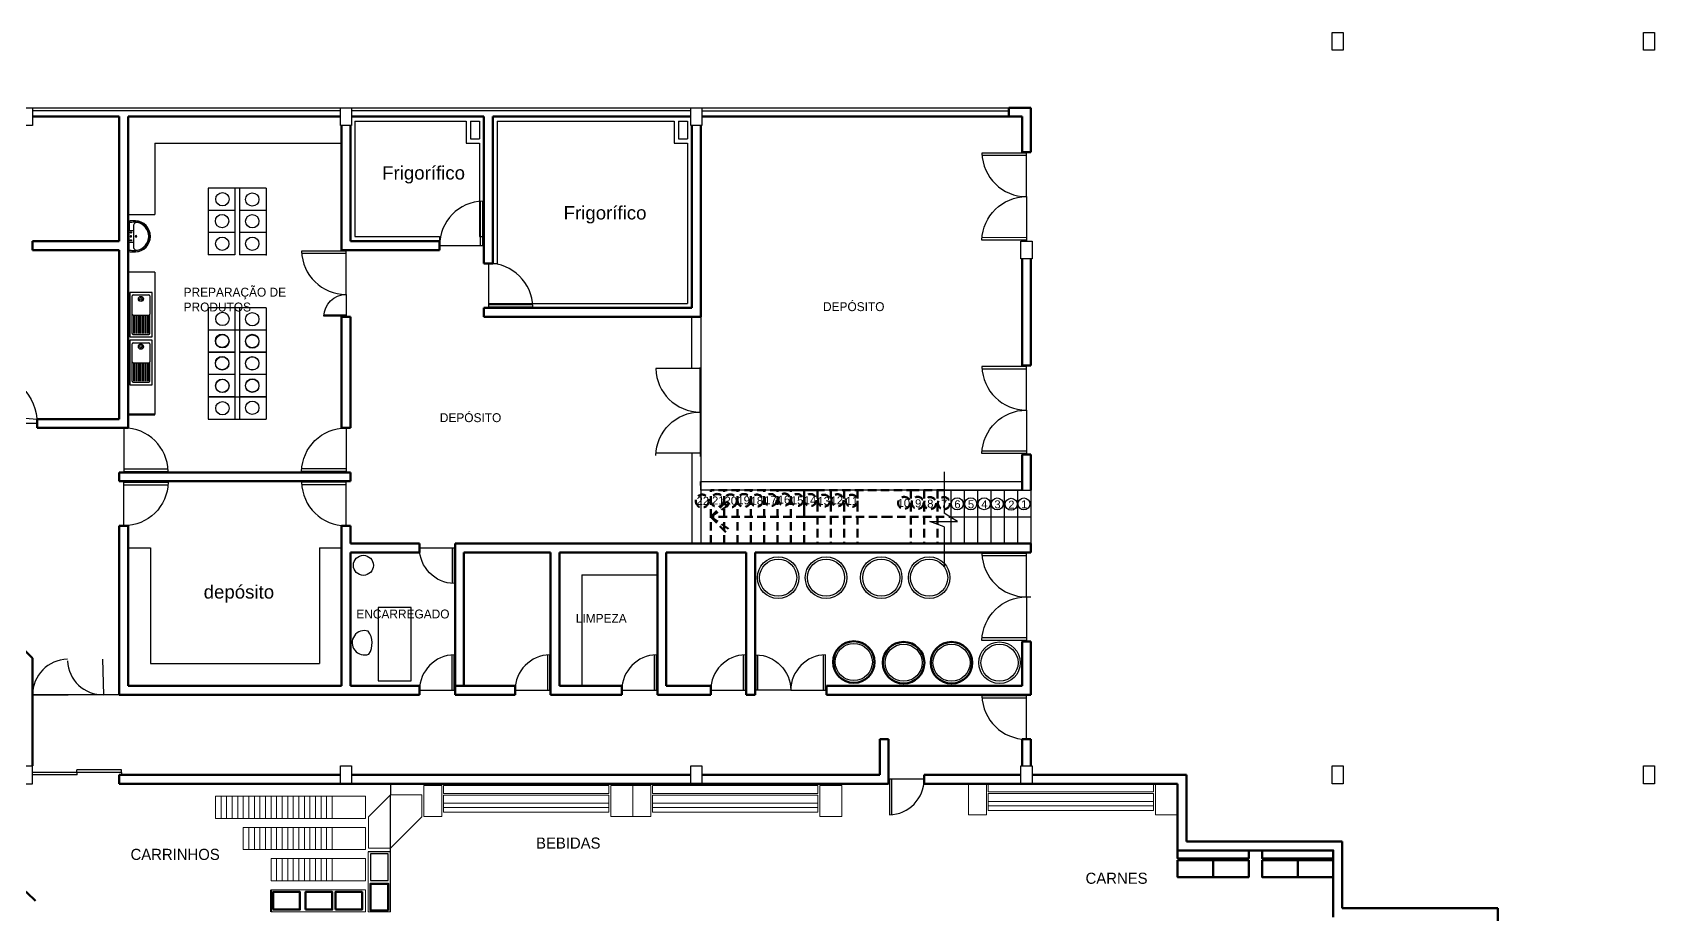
# Model space of a CAD drawing. Header units: millimetres. Extents: x 14363 to 14528, y 6076 to 6118.
# Drawn here: x 14389.22 to 14425.7, y 6097.95 to 6117.78 of the extents above; entities that cross this region are included whole.
import ezdxf

# ---------------------------------------------------------------- set-up
doc = ezdxf.new("R2010")
doc.units = ezdxf.units.MM
doc.linetypes.add('DASHED2', pattern=[9.525, 6.35, -3.175])
for name, color, linetype in [('05', 5, 'Continuous'), ('cotas', 1, 'Continuous'), ('MOBILIARIO-0.3', 3, 'Continuous'), ('MUEBLES-0.3', 3, 'Continuous'), ('muros-0.8', 6, 'Continuous'), ('NOMBRE_', 2, 'Continuous'), ('seg.-0.1', 1, 'DASHED2'), ('vidrio-0.1', 1, 'Continuous')]:
    doc.layers.add(name, color=color, linetype=linetype)
doc.styles.add('arial', font='arial.ttf')

# ---------------------------------------------------------------- blocks, each defined once
blk = doc.blocks.new('Carritos 8')
at = {"layer": 'MUEBLES-0.3', "lineweight": 0}
for p, q in [((0, 0), (3.375, 0)), ((0, 0), (0, -0.5)), ((0.125, 0), (0.125, -0.5)), ((0.25, 0), (0.25, -0.5)), ((0.375, 0), (0.375, -0.5)), ((0.5, 0), (0.5, -0.5)), ((0.625, 0), (0.625, -0.5)), ((0.75, 0), (0.75, -0.5)), ((0.875, 0), (0.875, -0.5)), ((1, 0), (1, -0.5)), ((1.125, 0), (1.125, -0.5)), ((1.25, 0), (1.25, -0.5)), ((1.375, 0), (1.375, -0.5)), ((1.5, 0), (1.5, -0.5)), ((1.625, 0), (1.625, -0.5)), ((1.75, 0), (1.75, -0.5)), ((1.875, 0), (1.875, -0.5)), ((2, 0), (2, -0.5)), ((2.125, 0), (2.125, -0.5)), ((2.25, 0), (2.25, -0.5)), ((2.375, 0), (2.375, -0.5)), ((2.5, 0), (2.5, -0.5)), ((2.625, 0), (2.625, -0.5)), ((3.375, -0.5), (3.375, 0)), ((0, -0.5), (3.375, -0.5)), ((0.625, -0.7), (3.375, -0.7)), ((0.625, -0.7), (0.625, -1.2)), ((0.75, -0.7), (0.75, -1.2)), ((0.875, -0.7), (0.875, -1.2)), ((1, -0.7), (1, -1.2)), ((1.125, -0.7), (1.125, -1.2)), ((1.25, -0.7), (1.25, -1.2)), ((1.375, -0.7), (1.375, -1.2)), ((1.5, -0.7), (1.5, -1.2)), ((1.625, -0.7), (1.625, -1.2)), ((1.75, -0.7), (1.75, -1.2)), ((1.875, -0.7), (1.875, -1.2)), ((2, -0.7), (2, -1.2)), ((2.125, -0.7), (2.125, -1.2)), ((2.25, -0.7), (2.25, -1.2)), ((2.375, -0.7), (2.375, -1.2)), ((2.5, -0.7), (2.5, -1.2)), ((2.625, -0.7), (2.625, -1.2)), ((3.375, -1.2), (3.375, -0.7)), ((0.625, -1.2), (3.375, -1.2)), ((1.25, -1.4), (3.375, -1.4)), ((1.25, -1.4), (1.25, -1.9)), ((1.375, -1.4), (1.375, -1.9)), ((1.5, -1.4), (1.5, -1.9)), ((1.625, -1.4), (1.625, -1.9)), ((1.75, -1.4), (1.75, -1.9)), ((1.875, -1.4), (1.875, -1.9)), ((2, -1.4), (2, -1.9)), ((2.125, -1.4), (2.125, -1.9)), ((2.25, -1.4), (2.25, -1.9)), ((2.375, -1.4), (2.375, -1.9)), ((2.5, -1.4), (2.5, -1.9)), ((2.625, -1.4), (2.625, -1.9)), ((3.375, -1.9), (3.375, -1.4)), ((1.25, -1.9), (3.375, -1.9)), ((1.25, -2.1), (3.375, -2.1)), ((3.375, -2.6), (3.375, -2.1)), ((1.25, -2.6), (3.375, -2.6))]:
    blk.add_line(p, q, dxfattribs=at)
at = {"layer": 'MUEBLES-0.3', "lineweight": 50}
blk.add_line((1.25, -2.6), (1.25, -2.1), dxfattribs=at)
for points in [[(1.3, -2.549), (1.9, -2.549), (1.9, -2.149), (1.3, -2.149)], [(2.025, -2.549), (2.625, -2.549), (2.625, -2.149), (2.025, -2.149)], [(2.695, -2.549), (3.295, -2.549), (3.295, -2.149), (2.695, -2.149)]]:
    blk.add_lwpolyline(points, close=True, dxfattribs=at)
blk = doc.blocks.new('Mueble 2')
at = {"layer": 'MUEBLES-0.3', "lineweight": 0}
for p, q in [((0, -0.7), (0, 0)), ((0, 0), (0.4, 0)), ((0.4, -0.7), (0.4, 0)), ((0.44, -0.18), (0.44, 0)), ((0.44, 0), (4.16, 0)), ((4.16, 0), (4.16, -0.18)), ((4.2, 0), (4.5, 0)), ((4.2, 0), (4.7, 0)), ((0.44, -0.18), (4.16, -0.18)), ((0.44, -0.22), (4.16, -0.22)), ((0.44, -0.6), (0.44, -0.22)), ((4.16, -0.22), (4.16, -0.6)), ((4.2, 0), (4.2, -0.7)), ((4.7, 0), (4.7, -0.7)), ((0.4, -0.7), (0, -0.7)), ((4.16, -0.4), (0.44, -0.4)), ((4.16, -0.5), (0.44, -0.5)), ((4.16, -0.6), (0.44, -0.6)), ((4.7, -0.7), (4.2, -0.7))]:
    blk.add_line(p, q, dxfattribs=at)
blk = doc.blocks.new('Ventas 8')
at = {"layer": 'MUEBLES-0.3', "lineweight": 50}
blk.add_line((0.8, -0.6), (0.8, -0.22), dxfattribs=at)
for points in [[(0, 0), (1.6, 0), (1.6, -0.18), (0, -0.18)], [(0, -0.22), (1.6, -0.22), (1.6, -0.6), (0, -0.6)]]:
    blk.add_lwpolyline(points, close=True, dxfattribs=at)
blk = doc.blocks.new('Mueble 5 dwg')
at = {"layer": 'MUEBLES-0.3', "lineweight": 0}
for p, q in [((0, 0), (0.5, 0)), ((0, 0), (0, -0.7)), ((0, 0), (0.3, 0)), ((0.5, 0), (1.2, -0.7)), ((0, -0.7), (0.5, -1.2)), ((1.2, -1.2), (1.2, -0.7)), ((1.2, -1.2), (1.2, -0.9)), ((1.2, -1.2), (0.5, -1.2))]:
    blk.add_line(p, q, dxfattribs=at)
blk = doc.blocks.new('2salaat1')
at = {"color": 0}
for p, q in [((-0.379, 0), (0.379, 0)), ((-0.342, -0.028), (-0.155, -0.028)), ((0.271, -0.135), (-0.271, -0.135)), ((-0.153, -0.036), (-0.153, -0.127)), ((-0.147, -0.024), (0.147, -0.024)), ((-0.147, -0.036), (-0.147, -0.127)), ((0.147, -0.036), (0.147, -0.127)), ((0.153, -0.036), (0.153, -0.127)), ((0.342, -0.028), (0.155, -0.028))]:
    blk.add_line(p, q, dxfattribs=at)
for centre in [(-0.1, -0.07), (0.1, -0.07)]:
    blk.add_circle(centre, 0.015, dxfattribs=at)
for centre, radius, start, end in [((-0.379, -0.01), 0.01, 90, 170.9962), ((0.379, -0.01), 0.01, 9.0038, 90), ((0.501, -0.149), 0.9, 170.9962, 182.3429), ((0, -0.171), 0.399, 182.1655, 357.8345), ((0.503, -0.129), 0.9, 172.2728, 182.7318), ((0, -0.153), 0.396, 182.7996, 357.2004), ((0.438, -0.166), 0.8, 170.697, 179.2737), ((0, -0.165), 0.362, 178.5068, 191.4525), ((-0.271, -0.22), 0.085, 90, 191.4525), ((0, -0.165), 0.362, 191.4525, 348.5475), ((-0.342, -0.038), 0.01, 90, 170.697), ((-0.155, -0.024), 0.004, 270, 323.1301), ((-0.147, -0.03), 0.006, 90, 143.1301), ((0, -0.2), 0.023, 90, 270), ((0, -0.07), 0.0175, 90, 270), ((0, -0.07), 0.0175, 270, 90), ((0, -0.2), 0.023, 270, 90), ((0.147, -0.03), 0.006, 36.8699, 90), ((0.155, -0.024), 0.004, 216.8699, 270), ((0.271, -0.22), 0.085, 348.5475, 90), ((0.342, -0.038), 0.01, 9.303, 90), ((-0.438, -0.166), 0.8, 0.7263, 9.303), ((0, -0.165), 0.362, 348.5475, 1.4932), ((-0.501, -0.149), 0.9, 357.6571, 9.0038), ((-0.503, -0.129), 0.9, 357.2682, 7.7272)]:
    blk.add_arc(centre, radius, start, end, dxfattribs=at)
blk = doc.blocks.new('Frhu901')
for p, q in [((45, 0), (-45, 0)), ((-45, 0), (-45, -45)), ((45, -45), (45, 0)), ((-40, -38.5), (-40, -6.5)), ((-38, -4.5), (-1.5, -4.5)), ((38, -4.5), (-1.5, -4.5)), ((0.5, -38.5), (0.5, -6.5)), ((38, -7.5), (3, -7.5)), ((3, -10), (38, -10)), ((38, -12.5), (3, -12.5)), ((3, -15), (38, -15)), ((38, -17.5), (3, -17.5)), ((3, -20), (38, -20)), ((38, -22.5), (3, -22.5)), ((38, -25), (3, -25)), ((3, -27.5), (38, -27.5)), ((38, -30), (3, -30)), ((3, -32.5), (38, -32.5)), ((40, -38.5), (40, -6.5)), ((-45, -45), (45, -45)), ((-1.5, -40.5), (-38, -40.5)), ((38, -40.5), (-1.5, -40.5)), ((38, -35), (3, -35)), ((3, -37.5), (38, -37.5))]:
    blk.add_line(p, q)
for radius in [5.2, 2.7]:
    blk.add_circle((-32, -22.5), radius)
for centre, start, end in [((-38, -6.5), 90, 180), ((-1.5, -6.5), 0, 90), ((38, -6.5), 0, 90), ((-38, -38.5), 180, 270), ((-1.5, -38.5), 270, 0), ((38, -38.5), 270, 0)]:
    blk.add_arc(centre, 2, start, end)

msp = doc.modelspace()

# ---------------------------------------------------------------- linework, layer by layer
at = {"layer": '05'}
for p, q in [((14388.974, 6116.09), (14389.224, 6116.09)), ((14396.399, 6116.09), (14396.399, 6115.69)), ((14404.024, 6116.09), (14404.274, 6116.09)), ((14389.224, 6100.89), (14389.224, 6101.29)), ((14388.974, 6100.89), (14389.224, 6100.89))]:
    msp.add_line(p, q, dxfattribs=at)
for points in [[(14418.449, 6117.382), (14418.449, 6117.782), (14418.699, 6117.782), (14418.699, 6117.382)], [(14425.449, 6117.382), (14425.449, 6117.782), (14425.699, 6117.782), (14425.699, 6117.382)], [(14411.449, 6112.69), (14411.449, 6113.09), (14411.699, 6113.09), (14411.699, 6112.69)], [(14396.149, 6100.89), (14396.149, 6101.29), (14396.399, 6101.29), (14396.399, 6100.89)], [(14404.024, 6100.89), (14404.024, 6101.29), (14404.274, 6101.29), (14404.274, 6100.89)], [(14411.449, 6100.89), (14411.449, 6101.29), (14411.699, 6101.29), (14411.699, 6100.89)], [(14418.449, 6100.89), (14418.449, 6101.29), (14418.699, 6101.29), (14418.699, 6100.89)], [(14425.449, 6100.89), (14425.449, 6101.29), (14425.699, 6101.29), (14425.699, 6100.89)]]:
    msp.add_lwpolyline(points, close=True, dxfattribs=at)
for points in [[(14389.224, 6116.09), (14389.224, 6115.69), (14388.974, 6115.69), (14388.974, 6116.09)], [(14396.399, 6115.69), (14396.149, 6115.69), (14396.149, 6116.09), (14396.399, 6116.09)], [(14404.274, 6116.09), (14404.274, 6115.69), (14404.024, 6115.69), (14404.024, 6116.09)], [(14388.974, 6100.89), (14388.974, 6101.29), (14389.224, 6101.29)]]:
    msp.add_lwpolyline(points, dxfattribs=at)
at = {"layer": 'cotas'}
for p, q in [((14389.224, 6116.09), (14404.024, 6116.09)), ((14389.224, 6116.03), (14396.149, 6116.03)), ((14396.399, 6116.03), (14404.024, 6116.03)), ((14404.274, 6116.09), (14411.174, 6116.09)), ((14404.274, 6116.02), (14411.174, 6116.02)), ((14411.574, 6115.067), (14410.574, 6115.067)), ((14399.352, 6112.99), (14399.351, 6113.99)), ((14411.574, 6113.112), (14410.574, 6113.112)), ((14396.274, 6112.867), (14395.274, 6112.867)), ((14399.474, 6111.612), (14400.474, 6111.612)), ((14396.274, 6111.401), (14395.774, 6111.401)), ((14404.238, 6110.225), (14403.238, 6110.225)), ((14411.574, 6110.267), (14410.574, 6110.267)), ((14411.574, 6108.312), (14410.574, 6108.312)), ((14391.274, 6107.912), (14392.274, 6107.912)), ((14396.274, 6107.912), (14395.274, 6107.912)), ((14391.274, 6107.667), (14392.274, 6107.667)), ((14396.274, 6107.667), (14395.274, 6107.667)), ((14398.706, 6106.19), (14398.706, 6105.39)), ((14411.574, 6106.067), (14410.574, 6106.067)), ((14411.474, 6105.09), (14411.674, 6105.09)), ((14411.574, 6104.112), (14410.574, 6104.112)), ((14398.706, 6102.99), (14398.706, 6103.79)), ((14400.856, 6102.99), (14400.856, 6103.79)), ((14403.256, 6102.99), (14403.256, 6103.79)), ((14405.256, 6102.99), (14405.256, 6103.79)), ((14405.492, 6102.99), (14405.492, 6103.79)), ((14407.056, 6102.99), (14407.056, 6103.79)), ((14411.574, 6102.867), (14410.574, 6102.867)), ((14389.224, 6101.09), (14389.224, 6101.145)), ((14389.224, 6101.09), (14389.224, 6101.145)), ((14390.224, 6101.09), (14389.224, 6101.09)), ((14390.224, 6101.09), (14390.221, 6101.201)), ((14391.221, 6101.201), (14390.221, 6101.201)), ((14391.221, 6101.145), (14391.221, 6101.201)), ((14391.221, 6101.145), (14391.221, 6101.09)), ((14408.492, 6100.99), (14408.492, 6100.19))]:
    msp.add_line(p, q, dxfattribs=at)
for points in [[(14410.574, 6115.067, 0.407719), (14411.574, 6114.09), (14411.574, 6115.09)], [(14399.351, 6113.989, 0.407719), (14398.374, 6112.989), (14399.374, 6112.99)], [(14410.574, 6113.112, -0.407719), (14411.574, 6114.09), (14411.574, 6113.09)], [(14395.274, 6112.867, 0.407719), (14396.274, 6111.89), (14396.274, 6112.89)], [(14400.473, 6111.612, 0.407719), (14399.473, 6112.59), (14399.474, 6111.59)], [(14395.774, 6111.401, -0.407719), (14396.274, 6111.89), (14396.274, 6111.39)], [(14388.2, 6110.139, -0.407719), (14389.324, 6108.989), (14388.174, 6108.989)], [(14403.238, 6110.225, 0.407719), (14404.238, 6109.247), (14404.238, 6110.247)], [(14410.574, 6110.267, 0.407719), (14411.574, 6109.29), (14411.574, 6110.29)], [(14403.238, 6108.269, -0.407719), (14404.238, 6109.247), (14404.238, 6108.247)], [(14410.574, 6108.312, -0.407719), (14411.574, 6109.29), (14411.574, 6108.29)], [(14392.273, 6107.912, 0.407719), (14391.274, 6108.89), (14391.274, 6107.89)], [(14395.274, 6107.912, -0.407719), (14396.274, 6108.89), (14396.274, 6107.89)], [(14392.273, 6107.667, -0.407719), (14391.274, 6106.69), (14391.274, 6107.69)], [(14395.274, 6107.667, 0.407719), (14396.274, 6106.69), (14396.274, 6107.69)], [(14398.706, 6105.39, -0.407719), (14397.924, 6106.19), (14398.724, 6106.19)], [(14410.574, 6106.067, 0.407719), (14411.574, 6105.09), (14411.574, 6106.09)], [(14410.574, 6104.112, -0.407719), (14411.574, 6105.09), (14411.574, 6104.09)], [(14390.006, 6103.689, 0.407719), (14389.224, 6102.89), (14390.024, 6102.89)], [(14390.007, 6103.654, 0.407719), (14390.824, 6102.89), (14390.806, 6103.689)], [(14398.706, 6103.789, 0.407719), (14397.924, 6102.99), (14398.724, 6102.99)], [(14400.856, 6103.789, 0.407719), (14400.074, 6102.99), (14400.874, 6102.99)], [(14403.256, 6103.789, 0.407719), (14402.474, 6102.99), (14403.274, 6102.99)], [(14405.256, 6103.789, 0.407719), (14404.474, 6102.99), (14405.274, 6102.99)], [(14405.492, 6103.789, -0.407719), (14406.274, 6102.99), (14405.474, 6102.99)], [(14407.056, 6103.789, 0.407719), (14406.274, 6102.99), (14407.074, 6102.99)], [(14410.574, 6102.867, 0.407719), (14411.574, 6101.89), (14411.574, 6102.89)], [(14408.492, 6100.19, 0.407719), (14409.274, 6100.99), (14408.474, 6100.99)]]:
    msp.add_lwpolyline(points, format="xyb", dxfattribs=at)
for points in [[(14411.574, 6115.012), (14410.577, 6115.012)], [(14399.296, 6112.989), (14399.295, 6113.986)], [(14411.574, 6113.167), (14410.577, 6113.168)], [(14396.274, 6112.812), (14395.277, 6112.812)], [(14399.474, 6111.667), (14400.471, 6111.668)], [(14396.274, 6111.428), (14395.775, 6111.429)], [(14411.574, 6110.212), (14410.577, 6110.212)], [(14404.238, 6108.325), (14403.241, 6108.325)], [(14411.574, 6108.367), (14410.577, 6108.368)], [(14391.274, 6107.967), (14392.271, 6107.967)], [(14396.274, 6107.967), (14395.277, 6107.968)], [(14391.274, 6107.612), (14392.271, 6107.612)], [(14396.274, 6107.612), (14395.277, 6107.612)], [(14398.662, 6106.19), (14398.662, 6105.392)], [(14411.574, 6106.012), (14410.577, 6106.012)], [(14411.574, 6104.167), (14410.577, 6104.168)], [(14398.662, 6102.99), (14398.662, 6103.787)], [(14400.812, 6102.99), (14400.812, 6103.787)], [(14403.212, 6102.99), (14403.212, 6103.787)], [(14405.212, 6102.99), (14405.212, 6103.787)], [(14405.536, 6102.99), (14405.536, 6103.787)], [(14407.012, 6102.99), (14407.012, 6103.787)], [(14411.574, 6102.812), (14410.577, 6102.812)], [(14390.224, 6101.145), (14389.227, 6101.145)], [(14391.221, 6101.145), (14390.224, 6101.145)], [(14408.536, 6100.99), (14408.536, 6100.192)]]:
    msp.add_lwpolyline(points, dxfattribs=at)
at = {"layer": 'MOBILIARIO-0.3', "color": 4}
for p, q in [((14388.024, 6109.19), (14389.324, 6109.09)), ((14391.174, 6102.89), (14389.224, 6102.89))]:
    msp.add_line(p, q, dxfattribs=at)
at = {"layer": 'MUEBLES-0.3'}
for p, q in [((14396.474, 6115.79), (14396.474, 6113.19)), ((14396.474, 6115.79), (14398.974, 6115.79)), ((14398.974, 6115.79), (14398.974, 6115.29)), ((14399.074, 6115.79), (14399.074, 6115.39)), ((14399.074, 6115.79), (14399.274, 6115.79)), ((14399.274, 6115.79), (14399.274, 6115.39)), ((14399.674, 6115.79), (14403.649, 6115.79)), ((14399.674, 6115.79), (14399.674, 6112.59)), ((14403.649, 6115.79), (14403.649, 6115.29)), ((14403.749, 6115.79), (14403.949, 6115.79)), ((14403.749, 6115.79), (14403.749, 6115.39)), ((14403.749, 6115.79), (14403.949, 6115.79)), ((14403.949, 6115.79), (14403.949, 6115.39)), ((14403.949, 6115.79), (14403.949, 6115.39)), ((14391.974, 6115.29), (14396.174, 6115.29)), ((14398.974, 6115.29), (14399.274, 6115.29)), ((14399.074, 6115.39), (14399.274, 6115.39)), ((14399.274, 6115.29), (14399.274, 6113.19)), ((14403.649, 6115.29), (14403.949, 6115.29)), ((14403.749, 6115.39), (14403.949, 6115.39)), ((14403.949, 6115.29), (14403.949, 6111.69)), ((14393.174, 6114.282), (14393.174, 6112.782)), ((14393.774, 6114.282), (14393.774, 6112.782)), ((14393.874, 6114.282), (14393.874, 6112.782)), ((14394.474, 6114.282), (14394.474, 6112.782)), ((14396.474, 6113.19), (14398.374, 6113.19)), ((14398.374, 6113.19), (14398.374, 6113.09)), ((14399.274, 6113.19), (14399.374, 6113.19)), ((14391.974, 6112.39), (14391.974, 6109.19)), ((14399.574, 6112.59), (14399.674, 6112.59)), ((14393.174, 6111.59), (14393.174, 6109.59)), ((14393.774, 6111.59), (14393.774, 6109.59)), ((14393.874, 6111.59), (14393.874, 6109.59)), ((14394.474, 6111.59), (14394.474, 6109.59)), ((14399.474, 6111.69), (14403.949, 6111.69)), ((14393.174, 6111.088), (14393.174, 6109.088)), ((14393.774, 6111.088), (14393.774, 6109.088)), ((14393.874, 6111.088), (14393.874, 6109.088)), ((14394.474, 6111.088), (14394.474, 6109.088)), ((14393.174, 6109.59), (14394.474, 6109.59)), ((14393.174, 6109.088), (14394.474, 6109.088)), ((14401.574, 6105.59), (14401.574, 6103.09)), ((14401.574, 6105.59), (14403.274, 6105.59)), ((14397.274, 6099.357), (14396.774, 6099.357)), ((14397.274, 6098.007), (14397.274, 6099.357))]:
    msp.add_line(p, q, dxfattribs=at)
at = {"layer": 'MUEBLES-0.3', "ltscale": 0.01}
for p, q in [((14391.974, 6115.29), (14391.974, 6113.689)), ((14394.474, 6114.282), (14393.174, 6114.282)), ((14393.774, 6113.782), (14393.174, 6113.782)), ((14394.474, 6113.782), (14393.874, 6113.782)), ((14391.374, 6113.689), (14391.974, 6113.689)), ((14393.774, 6113.282), (14393.174, 6113.282)), ((14394.474, 6113.282), (14393.874, 6113.282)), ((14393.774, 6112.782), (14393.174, 6112.782)), ((14394.474, 6112.782), (14393.874, 6112.782)), ((14391.974, 6112.39), (14391.374, 6112.39)), ((14394.474, 6111.59), (14393.174, 6111.59)), ((14393.774, 6111.09), (14393.174, 6111.09)), ((14394.474, 6111.088), (14393.174, 6111.088)), ((14394.474, 6111.09), (14393.874, 6111.09)), ((14393.774, 6110.59), (14393.174, 6110.59)), ((14393.774, 6110.588), (14393.174, 6110.588)), ((14394.474, 6110.59), (14393.874, 6110.59)), ((14394.474, 6110.588), (14393.874, 6110.588)), ((14393.774, 6110.09), (14393.174, 6110.09)), ((14393.774, 6110.088), (14393.174, 6110.088)), ((14394.474, 6110.09), (14393.874, 6110.09)), ((14394.474, 6110.088), (14393.874, 6110.088)), ((14393.774, 6109.588), (14393.174, 6109.588)), ((14394.474, 6109.588), (14393.874, 6109.588)), ((14391.374, 6106.19), (14391.874, 6106.19)), ((14391.874, 6106.19), (14391.874, 6103.59)), ((14395.674, 6106.19), (14395.674, 6103.59)), ((14395.674, 6106.19), (14396.174, 6106.19)), ((14391.874, 6103.59), (14395.674, 6103.59))]:
    msp.add_line(p, q, dxfattribs=at)
at = {"layer": 'MUEBLES-0.3', "lineweight": 50}
msp.add_line((14391.974, 6109.19), (14391.374, 6109.19), dxfattribs=at)
at = {"layer": 'MUEBLES-0.3', "lineweight": 0}
for p, q in [((14396.774, 6098.007), (14396.774, 6099.357)), ((14397.274, 6098.007), (14396.774, 6098.007))]:
    msp.add_line(p, q, dxfattribs=at)
at = {"layer": 'MUEBLES-0.3', "ltscale": 0.01}
msp.add_lwpolyline([(14396.994, 6103.201), (14397.736, 6103.201), (14397.736, 6104.849), (14396.994, 6104.849)], close=True, dxfattribs=at)
msp.add_lwpolyline([(14396.785, 6103.803, 0.316228), (14396.771, 6104.32, 1.423025)], format="xyb", close=True, dxfattribs=at)
at = {"layer": 'MUEBLES-0.3'}
msp.add_lwpolyline([(14397.222, 6098.711), (14397.222, 6099.311), (14396.822, 6099.311), (14396.822, 6098.711)], close=True, dxfattribs=at)
at = {"layer": 'MUEBLES-0.3', "lineweight": 50}
msp.add_lwpolyline([(14397.222, 6098.041), (14397.222, 6098.641), (14396.822, 6098.641), (14396.822, 6098.041)], close=True, dxfattribs=at)
at = {"layer": 'MUEBLES-0.3', "ltscale": 0.01}
for centre, radius in [((14393.494, 6114.031), 0.15), ((14394.165, 6114.026), 0.15), ((14393.484, 6113.541), 0.15), ((14394.165, 6113.536), 0.15), ((14393.489, 6113.031), 0.15), ((14394.165, 6113.031), 0.15), ((14393.494, 6111.339), 0.15), ((14394.165, 6111.333), 0.15), ((14393.484, 6110.849), 0.15), ((14393.494, 6110.837), 0.15), ((14394.165, 6110.844), 0.15), ((14394.165, 6110.832), 0.15), ((14393.484, 6110.347), 0.15), ((14393.489, 6110.339), 0.15), ((14394.165, 6110.342), 0.15), ((14394.165, 6110.339), 0.15), ((14393.489, 6109.837), 0.15), ((14393.494, 6109.833), 0.15), ((14394.165, 6109.844), 0.15), ((14394.165, 6109.837), 0.15), ((14393.494, 6109.332), 0.15), ((14394.165, 6109.342), 0.15), ((14396.663, 6105.8), 0.225)]:
    msp.add_circle(centre, radius, dxfattribs=at)
at = {"layer": 'MUEBLES-0.3'}
for centre, radius in [((14405.99, 6105.523), 0.467), ((14405.99, 6105.523), 0.417), ((14407.068, 6105.523), 0.467), ((14407.068, 6105.523), 0.417), ((14408.308, 6105.523), 0.467), ((14408.308, 6105.523), 0.417), ((14409.386, 6105.523), 0.467), ((14409.386, 6105.523), 0.417), ((14407.692, 6103.626), 0.417), ((14408.811, 6103.61), 0.417), ((14409.889, 6103.61), 0.417), ((14410.968, 6103.61), 0.467), ((14410.968, 6103.61), 0.417)]:
    msp.add_circle(centre, radius, dxfattribs=at)
at = {"layer": 'MUEBLES-0.3', "lineweight": 50}
msp.add_arc((14385.753, 6094.723), 5, 45, 135, dxfattribs=at)
at = {"layer": 'MUEBLES-0.3'}
for p in [(14394.474, 6113.782), (14394.474, 6113.282), (14394.474, 6112.782), (14394.474, 6111.09), (14394.474, 6110.59), (14394.474, 6110.588), (14394.474, 6110.09), (14394.474, 6110.088), (14394.474, 6109.588)]:
    msp.add_point(p, dxfattribs=at)
at = {"layer": 'muros-0.8', "lineweight": 50}
for p, q in [((14411.174, 6116.09), (14411.674, 6116.09)), ((14411.174, 6116.09), (14411.174, 6115.89)), ((14411.674, 6116.09), (14411.674, 6115.09)), ((14389.224, 6115.89), (14391.174, 6115.89)), ((14391.174, 6115.89), (14391.174, 6113.09)), ((14391.374, 6115.89), (14391.374, 6108.89)), ((14391.374, 6115.89), (14396.149, 6115.89)), ((14396.174, 6115.69), (14396.174, 6112.89)), ((14396.374, 6115.69), (14396.374, 6113.09)), ((14396.399, 6115.89), (14399.374, 6115.89)), ((14399.374, 6115.89), (14399.374, 6112.89)), ((14399.574, 6115.89), (14399.574, 6112.59)), ((14399.574, 6115.89), (14404.024, 6115.89)), ((14404.049, 6115.69), (14404.049, 6112.69)), ((14404.249, 6115.69), (14404.249, 6112.69)), ((14404.274, 6115.89), (14411.474, 6115.89)), ((14411.474, 6115.89), (14411.474, 6115.09)), ((14411.474, 6115.09), (14411.674, 6115.09)), ((14389.224, 6112.89), (14389.224, 6113.09)), ((14391.174, 6113.09), (14389.224, 6113.09)), ((14396.374, 6113.09), (14398.374, 6113.09)), ((14398.374, 6113.09), (14398.374, 6112.889)), ((14391.174, 6112.89), (14389.224, 6112.89)), ((14391.174, 6112.89), (14391.174, 6109.09)), ((14396.174, 6112.89), (14398.374, 6112.89)), ((14399.374, 6112.89), (14399.374, 6112.59)), ((14404.049, 6112.69), (14404.049, 6111.59)), ((14404.249, 6112.69), (14404.249, 6111.39)), ((14411.474, 6112.69), (14411.474, 6110.29)), ((14411.674, 6112.69), (14411.674, 6110.29)), ((14399.574, 6112.59), (14399.373, 6112.59)), ((14399.374, 6111.59), (14404.049, 6111.59)), ((14399.574, 6111.59), (14399.374, 6111.59)), ((14399.374, 6111.59), (14399.374, 6111.39)), ((14396.174, 6111.39), (14396.174, 6108.89)), ((14396.174, 6111.39), (14396.374, 6111.39)), ((14396.374, 6111.39), (14396.374, 6108.89)), ((14399.374, 6111.39), (14404.249, 6111.39)), ((14411.474, 6110.29), (14411.674, 6110.29)), ((14389.324, 6109.09), (14389.324, 6108.89)), ((14389.324, 6109.09), (14391.174, 6109.09)), ((14389.324, 6108.89), (14391.374, 6108.89)), ((14396.174, 6108.89), (14396.374, 6108.89)), ((14411.474, 6108.29), (14411.474, 6107.49)), ((14411.474, 6108.29), (14411.674, 6108.29)), ((14411.674, 6108.29), (14411.674, 6107.49)), ((14391.174, 6107.89), (14391.174, 6107.69)), ((14391.174, 6107.89), (14396.374, 6107.89)), ((14391.174, 6107.69), (14396.374, 6107.69)), ((14396.374, 6107.89), (14396.374, 6107.69)), ((14391.174, 6106.69), (14391.174, 6102.89)), ((14391.174, 6106.69), (14391.374, 6106.69)), ((14391.374, 6106.69), (14391.374, 6103.09)), ((14396.174, 6106.69), (14396.374, 6106.69)), ((14396.174, 6106.69), (14396.174, 6103.09)), ((14396.374, 6106.69), (14396.374, 6106.29)), ((14396.374, 6106.29), (14397.924, 6106.29)), ((14396.374, 6106.09), (14396.374, 6103.09)), ((14396.374, 6106.09), (14397.924, 6106.09)), ((14397.924, 6106.29), (14397.924, 6106.09)), ((14398.724, 6106.29), (14398.724, 6102.89)), ((14398.724, 6106.29), (14411.674, 6106.29)), ((14398.924, 6106.09), (14398.924, 6103.09)), ((14398.924, 6106.09), (14400.874, 6106.09)), ((14400.874, 6106.09), (14400.874, 6102.89)), ((14401.074, 6106.09), (14403.274, 6106.09)), ((14401.074, 6106.09), (14401.074, 6103.09)), ((14403.274, 6106.09), (14403.274, 6102.89)), ((14403.474, 6106.09), (14405.274, 6106.09)), ((14403.474, 6106.09), (14403.474, 6103.09)), ((14405.274, 6106.09), (14405.274, 6102.89)), ((14405.474, 6106.09), (14411.474, 6106.09)), ((14405.474, 6106.09), (14405.474, 6102.89)), ((14411.474, 6106.09), (14411.674, 6106.09)), ((14411.674, 6106.09), (14411.674, 6106.29)), ((14387.608, 6105.331), (14389.224, 6103.715)), ((14411.474, 6104.09), (14411.474, 6103.09)), ((14411.474, 6104.09), (14411.674, 6104.09)), ((14411.674, 6104.09), (14411.674, 6102.89)), ((14389.224, 6101.29), (14389.224, 6103.715)), ((14391.174, 6102.89), (14397.924, 6102.89)), ((14391.374, 6103.09), (14396.174, 6103.09)), ((14396.374, 6103.09), (14397.924, 6103.09)), ((14397.924, 6103.09), (14397.924, 6102.89)), ((14398.724, 6103.09), (14400.074, 6103.09)), ((14398.724, 6102.89), (14400.074, 6102.89)), ((14400.074, 6103.09), (14400.074, 6102.89)), ((14400.874, 6102.89), (14402.474, 6102.89)), ((14401.074, 6103.09), (14402.474, 6103.09)), ((14402.474, 6103.09), (14402.474, 6102.89)), ((14403.274, 6102.89), (14404.474, 6102.89)), ((14403.474, 6103.09), (14404.474, 6103.09)), ((14404.474, 6103.09), (14404.474, 6102.89)), ((14405.274, 6102.89), (14405.474, 6102.89)), ((14407.074, 6103.09), (14407.074, 6102.89)), ((14407.074, 6103.09), (14411.474, 6103.09)), ((14407.074, 6102.89), (14411.674, 6102.89)), ((14408.274, 6101.89), (14408.274, 6101.09)), ((14408.274, 6101.89), (14408.474, 6101.89)), ((14408.474, 6101.89), (14408.474, 6100.89)), ((14411.474, 6101.89), (14411.674, 6101.89)), ((14411.474, 6101.89), (14411.474, 6101.29)), ((14411.674, 6101.89), (14411.674, 6101.29)), ((14391.174, 6100.89), (14391.174, 6101.09)), ((14391.174, 6101.09), (14396.149, 6101.09)), ((14396.399, 6101.09), (14404.024, 6101.09)), ((14404.274, 6101.09), (14408.274, 6101.09)), ((14409.274, 6101.09), (14409.274, 6100.89)), ((14409.274, 6101.09), (14411.449, 6101.09)), ((14411.699, 6101.09), (14415.174, 6101.09)), ((14415.174, 6101.09), (14415.174, 6099.59)), ((14391.174, 6100.89), (14408.474, 6100.89)), ((14409.274, 6100.89), (14414.974, 6100.89)), ((14414.974, 6100.89), (14414.974, 6099.39)), ((14415.174, 6099.59), (14418.674, 6099.59)), ((14418.674, 6099.59), (14418.674, 6098.09)), ((14414.974, 6099.39), (14418.474, 6099.39)), ((14418.474, 6099.39), (14418.474, 6097.89)), ((14418.674, 6098.09), (14422.174, 6098.09)), ((14422.174, 6098.09), (14422.174, 6096.59))]:
    msp.add_line(p, q, dxfattribs=at)
at = {"layer": 'muros-0.8', "color": 6}
for p, q in [((14404.049, 6111.39), (14404.249, 6111.39)), ((14404.049, 6110.225), (14404.049, 6111.39)), ((14404.249, 6111.39), (14404.249, 6106.29)), ((14404.049, 6108.325), (14404.049, 6106.29)), ((14404.249, 6107.49), (14404.242, 6107.683)), ((14404.242, 6107.683), (14411.474, 6107.683)), ((14411.474, 6107.49), (14404.249, 6107.49)), ((14404.249, 6106.29), (14404.049, 6106.29))]:
    msp.add_line(p, q, dxfattribs=at)
at = {"layer": 'muros-0.8', "color": 4}
for p in [(14397.274, 6098.007), (14397.275, 6100.89)]:
    msp.add_line(p, (14397.275, 6100.642), dxfattribs=at)
at = {"layer": 'NOMBRE_', "lineweight": 50}
for centre in [(14407.692, 6103.626), (14408.811, 6103.61), (14409.889, 6103.61)]:
    msp.add_circle(centre, 0.467, dxfattribs=at)
at = {"layer": 'seg.-0.1', "lineweight": 50, "ltscale": 0.03}
for p, q in [((14404.474, 6106.29), (14404.474, 6107.49)), ((14406.874, 6107.49), (14404.474, 6107.49)), ((14404.474, 6106.89), (14404.827, 6107.243)), ((14404.774, 6106.29), (14404.774, 6107.49)), ((14404.898, 6107.172), (14404.827, 6107.243)), ((14404.827, 6107.136), (14404.898, 6107.207)), ((14405.074, 6106.29), (14405.074, 6107.49)), ((14405.374, 6106.29), (14405.374, 6107.49)), ((14405.674, 6106.29), (14405.674, 6107.49)), ((14405.974, 6106.29), (14405.974, 6107.49)), ((14405.974, 6107.49), (14408.974, 6107.49)), ((14406.274, 6106.29), (14406.274, 6107.49)), ((14406.574, 6106.29), (14406.574, 6107.49)), ((14406.574, 6107.49), (14406.574, 6106.89)), ((14406.874, 6107.49), (14406.874, 6106.29)), ((14407.174, 6107.49), (14407.174, 6106.29)), ((14407.474, 6107.49), (14407.474, 6106.29)), ((14407.774, 6107.49), (14407.774, 6106.29)), ((14408.974, 6107.49), (14408.974, 6106.29)), ((14408.974, 6107.49), (14409.722, 6107.49)), ((14409.274, 6107.49), (14409.274, 6106.29)), ((14409.574, 6107.49), (14409.574, 6106.29)), ((14404.474, 6106.89), (14404.898, 6107.172)), ((14404.474, 6106.89), (14404.898, 6106.607)), ((14404.474, 6106.89), (14404.827, 6106.536)), ((14406.874, 6106.89), (14404.474, 6106.89)), ((14406.574, 6106.89), (14408.374, 6106.89)), ((14408.374, 6106.89), (14409.854, 6106.89))]:
    msp.add_line(p, q, dxfattribs=at)
for centre, radius in [((14404.283, 6107.246), 0.145), ((14404.622, 6107.259), 0.145), ((14404.92, 6107.248), 0.145), ((14405.222, 6107.258), 0.145), ((14405.514, 6107.256), 0.135), ((14405.823, 6107.268), 0.135), ((14406.132, 6107.279), 0.135), ((14406.418, 6107.268), 0.135), ((14406.715, 6107.268), 0.135), ((14407.021, 6107.253), 0.135), ((14407.325, 6107.264), 0.135), ((14407.643, 6107.251), 0.135), ((14408.822, 6107.204), 0.135), ((14409.128, 6107.205), 0.135), ((14409.407, 6107.197), 0.135), ((14409.719, 6107.197), 0.135)]:
    msp.add_circle(centre, radius, dxfattribs=at)
at = {"layer": 'vidrio-0.1', "ltscale": 0.01}
msp.add_line((14409.722, 6107.906), (14409.722, 6106.971), dxfattribs=at)
at = {"layer": 'vidrio-0.1', "ltscale": 0.04}
for p, q in [((14409.722, 6107.49), (14411.674, 6107.49)), ((14409.874, 6107.49), (14409.874, 6106.29)), ((14410.174, 6107.49), (14410.174, 6106.29)), ((14410.474, 6107.49), (14410.474, 6106.29)), ((14410.774, 6107.49), (14410.774, 6106.29)), ((14411.074, 6107.49), (14411.074, 6106.29)), ((14411.374, 6107.49), (14411.374, 6106.29)), ((14411.674, 6107.49), (14411.674, 6106.29)), ((14409.854, 6106.89), (14409.722, 6106.971)), ((14410.024, 6106.785), (14409.854, 6106.89)), ((14409.854, 6106.89), (14411.674, 6106.89)), ((14409.722, 6106.666), (14409.399, 6106.785)), ((14409.399, 6106.785), (14410.024, 6106.785)), ((14409.722, 6106.666), (14409.722, 6105.778))]:
    msp.add_line(p, q, dxfattribs=at)
at = {"layer": 'vidrio-0.1', "ltscale": 0.01}
for centre in [(14410.017, 6107.183), (14410.322, 6107.183), (14410.623, 6107.184), (14410.918, 6107.18), (14411.23, 6107.173), (14411.518, 6107.18)]:
    msp.add_circle(centre, 0.135, dxfattribs=at)

# ---------------------------------------------------------------- block references
at = {"layer": 'MUEBLES-0.3', "ltscale": 0.01, "xscale": 0.8771929824561084, "yscale": 0.8771929824561084, "zscale": 0.8771929824560634, "rotation": 90}
msp.add_blockref('2salaat1', (14391.374, 6113.197), dxfattribs=at)
at = {"layer": 'MUEBLES-0.3', "xscale": 0.01111111111089219, "yscale": 0.01111111111094942, "zscale": 0.01111111111111139, "rotation": 270}
for p in [(14391.911, 6111.434), (14391.911, 6110.361)]:
    msp.add_blockref('Frhu901', p, dxfattribs=at)
at = {"layer": 'MUEBLES-0.3', "rotation": 269.9609000149544}
msp.add_blockref('Mueble 5 dwg', (14397.975, 6100.642), dxfattribs=at)
at = {"layer": 'MUEBLES-0.3'}
for name, p in [('Mueble 2', (14398.024, 6100.853)), ('Mueble 2', (14402.724, 6100.853)), ('Mueble 2', (14410.274, 6100.89)), ('Ventas 8', (14414.974, 6099.39)), ('Ventas 8', (14416.874, 6099.39))]:
    msp.add_blockref(name, p, dxfattribs=at)
at = {"layer": 'MUEBLES-0.3', "lineweight": 50}
msp.add_blockref('Carritos 8', (14393.337, 6100.607), dxfattribs=at)

# ---------------------------------------------------------------- texts
at = {"layer": 'NOMBRE_', "lineweight": 50, "style": 'arial'}
for s, p in [('Frigorífico', (14397.085, 6114.475)), ('Frigorífico', (14401.166, 6113.576)), ('depósito', (14393.071, 6105.053))]:
    msp.add_text(s, height=0.3, dxfattribs=at).set_placement(p)
at = {"layer": 'NOMBRE_'}
for s, height, p in [('PREPARAÇÃO DE', 0.2, (14392.62, 6111.842)), ('PRODUTOS', 0.2, (14392.62, 6111.508)), ('DEPÓSITO', 0.2, (14406.999, 6111.516)), ('DEPÓSITO', 0.2, (14398.382, 6109.02)), ('ENCARREGADO', 0.2, (14396.504, 6104.606)), ('LIMPEZA', 0.2, (14401.44, 6104.508)), ('BEBIDAS', 0.25, (14400.546, 6099.43)), ('CARRINHOS', 0.25, (14391.427, 6099.176)), ('CARNES', 0.25, (14412.904, 6098.639))]:
    msp.add_text(s, height=height, dxfattribs=at).set_placement(p)
at = {"layer": 'vidrio-0.1', "ltscale": 0.01, "style": 'arial'}
for s, p in [('22', (14404.157, 6107.16)), ('21', (14404.504, 6107.168)), ('20', (14404.785, 6107.163)), ('19', (14405.074, 6107.173)), ('18', (14405.37, 6107.161)), ('17', (14405.679, 6107.175)), ('16', (14405.98, 6107.186)), ('15', (14406.277, 6107.171)), ('14', (14406.566, 6107.172)), ('13', (14406.872, 6107.157)), ('12', (14407.17, 6107.171)), ('11', (14407.506, 6107.159)), ('10', (14408.676, 6107.112)), ('9', (14409.069, 6107.105)), ('8', (14409.342, 6107.097)), ('7', (14409.654, 6107.097)), ('6', (14409.952, 6107.083)), ('5', (14410.257, 6107.083)), ('4', (14410.558, 6107.084)), ('3', (14410.853, 6107.081)), ('2', (14411.165, 6107.074)), ('1', (14411.453, 6107.081))]:
    msp.add_text(s, height=0.18, dxfattribs=at).set_placement(p)

doc.saveas('drawing.dxf')
